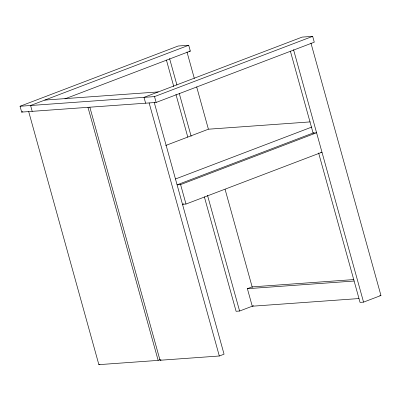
<?xml version="1.0" encoding="UTF-8"?>
<svg xmlns="http://www.w3.org/2000/svg" width="401" height="401" viewBox="0 0 401 401"><rect width="100%" height="100%" fill="white"/><g stroke="black" fill="none" stroke-linecap="round" stroke-linejoin="round"><path stroke-width="0.6" d="M145.623 103.192L144.004 97.353L302.133 37.103L312.66 36.351L314.279 42.19L156.149 102.435L21.669 112.095L20.05 106.255L178.179 46.01L188.706 45.253L190.325 51.092L64.872 98.887M188.706 45.253L30.576 105.498L32.195 111.338M21.669 112.095L22.837 111.648M20.05 106.255L154.525 96.596L312.66 36.351M165.673 145.493L208.41 129.207L310.133 121.904M175.468 178.996L311.878 127.027M313.497 132.866L177.087 184.836L180.595 184.585L316.589 132.771L313.081 133.027M183.653 203.858L182.485 204.304L185.994 204.049L321.988 152.24L320.82 152.325M358.97 298.55L252.254 306.214L247.392 288.695L252.139 286.885L353.862 279.577M28.687 111.588L98.867 364.649L99.919 364.248M204.345 196.806L236.094 311.286L239.603 311.031L253.517 305.732M98.867 364.649L158.154 360.394L160.26 359.592M89.844 107.197L160.024 360.258L161.077 359.857M160.024 360.258L219.312 356.003L224.054 354.193L154.21 102.335M318.61 152.956L360.048 302.384L363.557 302.128L380.95 295.502L310.935 43.042M189.087 51.183L190.325 51.092M44.807 100.075L158.235 91.929M247.392 288.695L354.108 281.031M379.782 295.587L380.95 295.502M293.542 49.669L363.557 302.128M290.369 51.127L313.096 133.072M186.981 51.945L194.335 78.456M196.675 86.892L208.37 129.072M225.081 189.322L252.319 287.537M169.588 58.571L176.941 85.082M179.282 93.518L191.147 136.3M207.517 195.347L239.603 311.031M166.415 60.03L173.768 86.541M175.939 94.375L187.803 137.152M180.595 184.585L185.994 204.049M154.525 96.596L156.149 102.435M149.132 102.937L219.312 356.003M87.974 107.333L158.154 360.394"/></g></svg>
